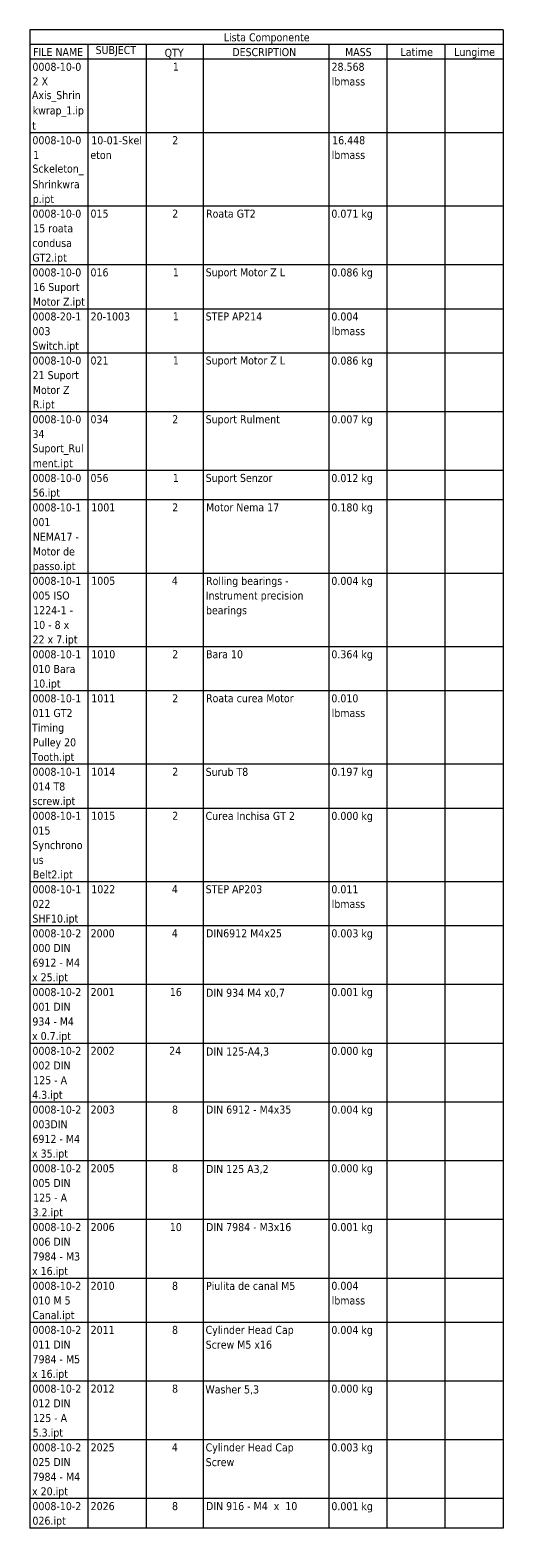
# Model space of a CAD drawing. Header units: millimetres. Extents: x -2829 to 3000, y -2259 to 2421.
# Drawn here: x -2829 to -1350, y -2259 to 2421 of the extents above; entities that cross this region are included whole.
import ezdxf

# ---------------------------------------------------------------- set-up
doc = ezdxf.new("R2010")
doc.units = ezdxf.units.MM
doc.header["$LTSCALE"] = 7.142857
doc.layers.add('Symbol (ISO)', color=7, linetype='Continuous', lineweight=25)
doc.styles.add('Note Text (ISO)', font='tahoma.ttf')

# ---------------------------------------------------------------- blocks, each defined once
blk = doc.blocks.new('Lista Componente')
at = {"layer": 'Symbol (ISO)'}
for p, q in [((-189.04, 338.95), (-396.04, 338.95)), ((-396.04, 338.95), (-396.04, 332.53)), ((-189.04, 338.95), (-189.04, 332.53)), ((-189.04, 332.53), (-396.04, 332.53)), ((-396.04, 332.53), (-396.04, 326.11)), ((-370.64, 332.53), (-370.64, 326.11)), ((-345.24, 332.53), (-345.24, 326.11)), ((-320.24, 332.53), (-320.24, 326.11)), ((-265.24, 332.53), (-265.24, 326.11)), ((-239.84, 332.53), (-239.84, 326.11)), ((-214.44, 332.53), (-214.44, 326.11)), ((-189.04, 332.53), (-189.04, 326.11)), ((-189.04, 326.11), (-396.04, 326.11)), ((-396.04, 326.11), (-396.04, -316.21)), ((-370.64, 326.11), (-370.64, -316.21)), ((-345.24, 326.11), (-345.24, -316.21)), ((-320.24, 326.11), (-320.24, -316.21)), ((-265.24, 326.11), (-265.24, -316.21)), ((-239.84, 326.11), (-239.84, -316.21)), ((-214.44, 326.11), (-214.44, -316.21)), ((-189.04, 326.11), (-189.04, -316.21)), ((-189.04, 293.99), (-396.04, 293.99)), ((-189.04, 261.88), (-396.04, 261.88)), ((-189.04, 236.18), (-396.04, 236.18)), ((-189.04, 216.91), (-396.04, 216.91)), ((-189.04, 197.64), (-396.04, 197.64)), ((-189.04, 171.95), (-396.04, 171.95)), ((-189.04, 146.26), (-396.04, 146.26)), ((-189.04, 133.41), (-396.04, 133.41)), ((-189.04, 101.3), (-396.04, 101.3)), ((-189.04, 69.18), (-396.04, 69.18)), ((-189.04, 49.91), (-396.04, 49.91)), ((-189.04, 17.8), (-396.04, 17.8)), ((-189.04, -1.47), (-396.04, -1.47)), ((-189.04, -33.59), (-396.04, -33.59)), ((-189.04, -52.86), (-396.04, -52.86)), ((-189.04, -78.55), (-396.04, -78.55)), ((-189.04, -104.24), (-396.04, -104.24)), ((-189.04, -129.94), (-396.04, -129.94)), ((-189.04, -155.63), (-396.04, -155.63)), ((-189.04, -181.32), (-396.04, -181.32)), ((-189.04, -207.02), (-396.04, -207.02)), ((-189.04, -226.28), (-396.04, -226.28)), ((-189.04, -251.98), (-396.04, -251.98)), ((-189.04, -277.67), (-396.04, -277.67)), ((-189.04, -303.36), (-396.04, -303.36)), ((-189.04, -316.21), (-396.04, -316.21))]:
    blk.add_line(p, q, dxfattribs=at)
at = {"layer": 'Symbol (ISO)', "char_height": 3.5, "attachment_point": 7, "style": 'Note Text (ISO)'}
for s, insert in [('Lista Componente', (-311.26, 332.99)), ('FILE NAME', (-394.7, 327.57)), ('SUBJECT', (-367.3, 327.47)), ('QTY', (-337.11, 326.61)), ('DESCRIPTION', (-307.49, 327.46)), ('MASS', (-258.17, 327.48)), ('Latime', (-233.89, 327.48)), ('Lungime', (-210.44, 326.57)), ('0008-10-0', (-394.95, 321.03)), ('1', (-333.53, 321.14)), ('28.568 ', (-264.09, 321.03)), ('2 X ', (-394.89, 314.68)), ('lbmass', (-264.01, 314.61)), ('Axis_Shrin', (-395.16, 307.56)), ('kwrap_1.ip', (-394.82, 300.87)), ('t', (-395.09, 295.36)), ('0008-10-0', (-394.95, 288.91)), ('10-01-Skel', (-369.22, 288.88)), ('2', (-333.8, 288.99)), ('16.448 ', (-263.82, 288.91)), ('1 ', (-394.62, 282.57)), ('eton', (-369.6, 282.46)), ('lbmass', (-264.01, 282.49)), ('Sckeleton_', (-394.96, 275.44)), ('Shrinkwra', (-394.96, 269.65)), ('p.ipt', (-394.82, 262.33)), ('0008-10-0', (-394.95, 256.8)), ('015', (-369.55, 256.81)), ('2', (-333.8, 256.88)), ('Roata GT2', (-318.99, 256.8)), ('0.071 kg', (-264.15, 255.84)), ('15 roata ', (-394.62, 250.38)), ('condusa ', (-395, 243.96)), ('GT2.ipt', (-394.99, 236.64)), ('0008-10-0', (-394.95, 231.1)), ('016', (-369.55, 231.11)), ('1', (-333.53, 231.22)), ('Suport Motor Z L', (-319.16, 230.22)), ('0.086 kg', (-264.15, 230.15)), ('16 Suport ', (-394.62, 223.79)), ('Motor Z.ipt', (-394.79, 217.37)), ('0008-20-1', (-394.95, 211.83)), ('20-1003', (-369.49, 211.84)), ('1', (-333.53, 211.95)), ('STEP AP214', (-319.16, 211.85)), ('0.004 ', (-264.15, 211.84)), ('003 ', (-394.95, 205.42)), ('lbmass', (-264.01, 205.42)), ('Switch.ipt', (-394.96, 198.1)), ('0008-10-0', (-394.95, 192.56)), ('021', (-369.55, 192.57)), ('1', (-333.53, 192.68)), ('Suport Motor Z L', (-319.16, 191.68)), ('0.086 kg', (-264.15, 191.61)), ('21 Suport ', (-394.89, 185.25)), ('Motor Z ', (-394.79, 179.72)), ('R.ipt', (-394.79, 172.41)), ('0008-10-0', (-394.95, 166.87)), ('034', (-369.55, 166.88)), ('2', (-333.8, 166.95)), ('Suport Rulment', (-319.16, 165.95)), ('0.007 kg', (-264.15, 165.92)), ('34 ', (-394.92, 160.45)), ('Suport_Rul', (-394.96, 153.14)), ('ment.ipt', (-394.82, 146.71)), ('0008-10-0', (-394.95, 141.18)), ('056', (-369.55, 141.19)), ('1', (-333.53, 141.29)), ('Suport Senzor', (-319.16, 140.3)), ('0.012 kg', (-264.15, 140.23)), ('56.ipt', (-394.85, 133.87)), ('0008-10-1', (-394.95, 128.33)), ('1001', (-369.22, 128.34)), ('2', (-333.8, 128.41)), ('Motor Nema 17', (-318.99, 128.37)), ('0.180 kg', (-264.15, 127.38)), ('001 ', (-394.95, 121.91)), ('NEMA17 - ', (-394.79, 115.57)), ('Motor de ', (-394.79, 109.07)), ('passo.ipt', (-394.82, 101.75)), ('0008-10-1', (-394.95, 96.22)), ('1005', (-369.22, 96.23)), ('4', (-333.96, 96.34)), ('Rolling bearings - ', (-318.99, 95.27)), ('0.004 kg', (-264.15, 95.27)), ('005 ISO ', (-394.95, 89.8)), ('Instrument precision ', (-319.12, 88.87)), ('1224-1 - ', (-394.62, 83.45)), ('bearings', (-319.02, 82.42)), ('10 - 8 x ', (-394.62, 76.95)), ('22 x 7.ipt', (-394.89, 69.64)), ('0008-10-1', (-394.95, 64.1)), ('1010', (-369.22, 64.11)), ('2', (-333.8, 64.18)), ('Bara 10', (-318.99, 64.11)), ('0.364 kg', (-264.15, 63.15)), ('010 Bara ', (-394.95, 57.68)), ('10.ipt', (-394.62, 50.37)), ('0008-10-1', (-394.95, 44.83)), ('1011', (-369.22, 44.84)), ('2', (-333.8, 44.91)), ('Roata curea Motor', (-318.99, 44.88)), ('0.010 ', (-264.15, 44.84)), ('011 GT2 ', (-394.95, 38.41)), ('lbmass', (-264.01, 38.42)), ('Timing ', (-395.14, 31.07)), ('Pulley 20 ', (-394.79, 24.67)), ('Tooth.ipt', (-395.14, 18.25)), ('0008-10-1', (-394.95, 12.72)), ('1014', (-369.22, 12.73)), ('2', (-333.8, 12.8)), ('Surub T8', (-319.16, 12.68)), ('0.197 kg', (-264.15, 11.76)), ('014 T8 ', (-394.95, 6.29)), ('screw.ipt', (-394.98, -1.02)), ('0008-10-1', (-394.95, -6.55)), ('1015', (-369.22, -6.54)), ('2', (-333.8, -6.47)), ('Curea Inchisa GT 2', (-319.19, -6.59)), ('0.000 kg', (-264.15, -7.51)), ('015 ', (-394.95, -12.97)), ('Synchrono', (-394.96, -20.29)), ('us ', (-394.84, -25.82)), ('Belt2.ipt', (-394.79, -33.13)), ('0008-10-1', (-394.95, -38.67)), ('1022', (-369.22, -38.66)), ('4', (-333.96, -38.55)), ('STEP AP203', (-319.16, -38.66)), ('0.011 ', (-264.15, -38.66)), ('022 ', (-394.95, -45.09)), ('lbmass', (-264.01, -45.08)), ('SHF10.ipt', (-394.96, -52.4)), ('0008-10-2', (-394.95, -57.94)), ('2000', (-369.49, -57.93)), ('4', (-333.96, -57.82)), ('DIN6912 M4x25', (-318.99, -57.93)), ('0.003 kg', (-264.15, -58.89)), ('000 DIN ', (-394.95, -64.36)), ('6912 - M4 ', (-394.94, -70.78)), ('x 25.ipt', (-395.12, -78.1)), ('0008-10-2', (-394.95, -83.63)), ('2001', (-369.49, -83.62)), ('16', (-334.84, -83.62)), ('DIN 934 M4 x0,7', (-318.99, -84.42)), ('0.001 kg', (-264.15, -84.58)), ('001 DIN ', (-394.95, -90.05)), ('934 - M4 ', (-394.98, -96.47)), ('x 0.7.ipt', (-395.12, -103.79)), ('0008-10-2', (-394.95, -109.33)), ('2002', (-369.49, -109.32)), ('24', (-335.11, -109.24)), ('DIN 125-A4,3', (-318.99, -110.11)), ('0.000 kg', (-264.15, -110.28)), ('002 DIN ', (-394.95, -115.74)), ('125 - A ', (-394.62, -122.17)), ('4.3.ipt', (-395.05, -129.48)), ('0008-10-2', (-394.95, -135.02)), ('2003', (-369.49, -135.01)), ('8', (-333.88, -135.02)), ('DIN 6912 - M4x35', (-318.99, -135.01)), ('0.004 kg', (-264.15, -135.97)), ('003DIN ', (-394.95, -141.44)), ('x 35.ipt', (-395.12, -155.18)), ('6912 - M4 ', (-394.94, -147.86)), ('0008-10-2', (-394.95, -160.71)), ('2005', (-369.49, -160.7)), ('8', (-333.88, -160.71)), ('0.000 kg', (-264.15, -161.66)), ('005 DIN ', (-394.95, -167.13)), ('DIN 125 A3,2', (-318.99, -161.5)), ('125 - A ', (-394.62, -173.55)), ('3.2.ipt', (-394.92, -180.87)), ('0008-10-2', (-394.95, -186.4)), ('2006', (-369.49, -186.39)), ('10', (-334.84, -186.39)), ('DIN 7984 - M3x16', (-318.99, -186.4)), ('0.001 kg', (-264.15, -187.35)), ('006 DIN ', (-394.95, -192.82)), ('7984 - M3 ', (-394.91, -199.25)), ('x 16.ipt', (-395.12, -206.56)), ('0008-10-2', (-394.95, -212.1)), ('2010', (-369.49, -212.09)), ('8', (-333.88, -212.1)), ('Piulita de canal M5', (-318.99, -212.13)), ('0.004 ', (-264.15, -212.09)), ('010 M 5 ', (-394.95, -218.51)), ('lbmass', (-264.01, -218.51)), ('Canal.ipt', (-394.99, -225.83)), ('0008-10-2', (-394.95, -231.37)), ('2011', (-369.49, -231.36)), ('8', (-333.88, -231.37)), ('Cylinder Head Cap ', (-319.19, -232.29)), ('0.004 kg', (-264.15, -232.32)), ('011 DIN ', (-394.95, -237.78)), ('Screw M5 x16', (-319.16, -237.82)), ('7984 - M5 ', (-394.91, -244.21)), ('x 16.ipt', (-395.12, -251.52)), ('0008-10-2', (-394.95, -257.06)), ('2012', (-369.49, -257.05)), ('8', (-333.88, -257.06)), ('Washer 5,3', (-319.28, -257.89)), ('0.000 kg', (-264.15, -258.01)), ('012 DIN ', (-394.95, -263.48)), ('125 - A ', (-394.62, -269.9)), ('5.3.ipt', (-394.85, -277.22)), ('0008-10-2', (-394.95, -282.75)), ('2025', (-369.49, -282.74)), ('4', (-333.96, -282.63)), ('Cylinder Head Cap ', (-319.19, -283.68)), ('0.003 kg', (-264.15, -283.7)), ('025 DIN ', (-394.95, -289.17)), ('Screw', (-319.16, -289.2)), ('7984 - M4 ', (-394.91, -295.6)), ('x 20.ipt', (-395.12, -302.91)), ('0008-10-2', (-394.95, -308.44)), ('2026', (-369.49, -308.44)), ('8', (-333.88, -308.44)), ('DIN 916 - M4  x  10', (-318.99, -308.43)), ('0.001 kg', (-264.15, -309.4)), ('026.ipt', (-394.95, -315.75))]:
    blk.add_mtext(s, dxfattribs=dict(at, insert=insert))

msp = doc.modelspace()

# ---------------------------------------------------------------- block references
at = {"layer": 'Symbol (ISO)', "xscale": 7.142857142857142, "yscale": 7.142857142857142, "zscale": 7.142857142857142}
msp.add_blockref('Lista Componente', (0, 0), dxfattribs=at)

doc.saveas('drawing.dxf')
